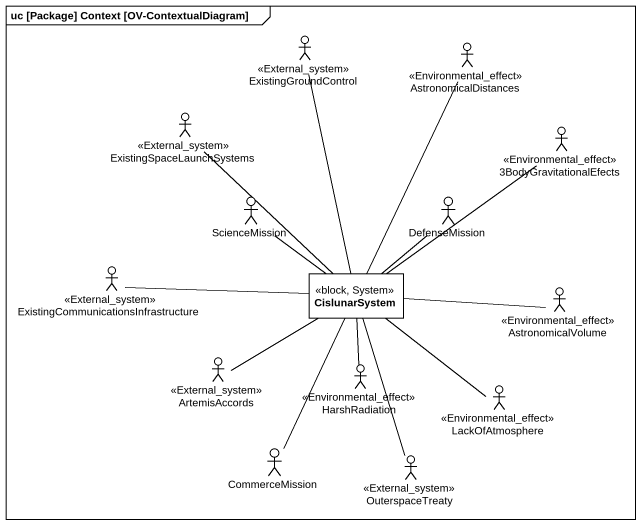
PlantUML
@startuml
mainframe uc [Package] Context [OV-ContextualDiagram]
allowmixing
hide circle
hide empty members
actor ExistingGroundControl <<External_system>>
actor AstronomicalDistances <<Environmental_effect>>
actor ExistingSpaceLaunchSystems <<External_system>>
actor "3BodyGravitationalEfects" as a3BodyGravitationalEfects <<Environmental_effect>>
actor ScienceMission
actor DefenseMission
actor "ExistingCommunicationsInfrastructure" as ExistingCommunicationsInfras <<External_system>>
class CislunarSystem <<block, System>>
actor AstronomicalVolume <<Environmental_effect>>
actor ArtemisAccords <<External_system>>
actor HarshRadiation <<Environmental_effect>>
actor LackOfAtmosphere <<Environmental_effect>>
actor CommerceMission
actor OuterspaceTreaty <<External_system>>
ExistingGroundControl -- CislunarSystem
AstronomicalDistances -- CislunarSystem
ExistingSpaceLaunchSystems -- CislunarSystem
a3BodyGravitationalEfects -- CislunarSystem
ScienceMission -- CislunarSystem
DefenseMission -- CislunarSystem
ExistingCommunicationsInfras -right- CislunarSystem
AstronomicalVolume -left- CislunarSystem
ArtemisAccords -right- CislunarSystem
HarshRadiation -up- CislunarSystem
LackOfAtmosphere -up- CislunarSystem
CommerceMission -up- CislunarSystem
OuterspaceTreaty -up- CislunarSystem
@enduml
